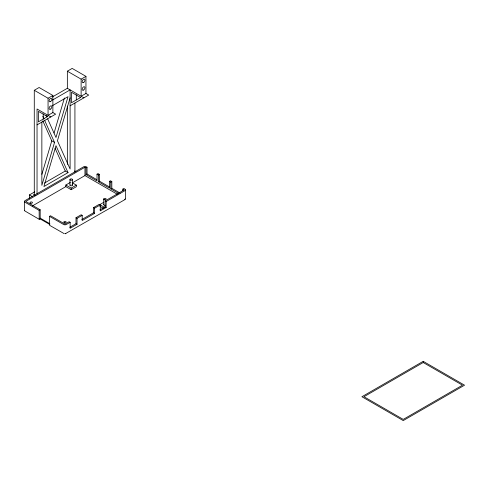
<?xml version="1.0" encoding="UTF-8"?>
<svg xmlns="http://www.w3.org/2000/svg" width="489" height="489" viewBox="0 0 489 489"><rect width="100%" height="100%" fill="white"/><g stroke="black" fill="none" stroke-linecap="round" stroke-linejoin="round"><path stroke-width="0.73" d="M41.895 174.304L51.767 140.844L42.806 120.838M54.083 132.99L64.42 97.977M44.64 120.361L54.523 142.44L41.858 185.349L41.858 122.103M70.104 97.843L57.439 140.753L70.104 169.041L70.104 89.89L52.366 100.129M125.215 199.341L124.884 199.579L125.221 198.84M34.279 90.288L39.102 87.5L52.879 95.459L52.879 112.562L48.056 115.343L48.056 98.24L34.279 90.288L34.279 195.429M67.348 71.192L72.17 68.411L85.948 76.363L85.948 93.466L81.125 96.254L81.125 79.151L67.348 71.192L67.348 88.295L83.882 97.843M48.056 98.24L52.879 95.459M81.125 79.151L85.948 76.363M52.237 97.018L67.348 88.295M52.396 105.679L68.038 96.651L55.978 137.501L47.635 118.858M47.775 116.443L38.411 121.847L38.411 111.37L47.488 116.608M80.838 97.348L71.48 102.751L71.48 92.274L80.557 97.513M37.036 124.891L55.636 114.151L52.879 112.562M70.104 105.801L88.705 95.062L85.948 93.466M44.426 183.069L65.281 171.028L68.038 172.623L43.924 186.541L55.978 145.691L68.038 172.623M29.456 198.54L29.456 194.897L34.719 191.859M96.749 179.604L87.024 173.992L87.024 167.226L85.991 167.825L84.958 167.226L25.709 201.431L40.177 209.787L40.177 218.938L49.866 224.53M32.36 205.948L65.838 186.621L65.838 185.025L70.361 182.415M85.991 167.825L85.991 174.585L87.024 173.992M72.274 182.904L84.958 175.582L117.678 194.475M65.838 185.025L71.18 188.112L76.345 185.129L76.345 186.719L71.18 189.701L65.838 186.621M85.991 174.585L97.011 180.948L97.011 174.188L98.044 173.589L99.426 174.384L99.426 181.15L109.799 187.14M97.011 174.188L98.393 174.983L99.426 174.384M87.024 167.226L86.333 166.828A1.95 1.125 0 0 0 83.576 166.828L25.018 200.637A1.95 1.125 0 0 0 25.018 202.226L39.144 210.38L40.177 209.787M98.393 174.983L98.393 181.743L99.426 181.15M40.177 218.938L39.206 219.31L24.719 210.875M98.393 181.743L109.414 188.112L109.414 181.346L110.447 180.753L111.822 181.547L111.822 188.308L120.074 193.069M64.12 233.626L49.542 225.282L49.475 216.346L50.508 215.753L64.976 224.103L69.114 221.719L70.147 222.318L70.147 228.284L77.036 224.304L77.036 218.338L82.201 215.356L82.201 220.527L94.603 213.369L94.603 208.198L100.288 204.915L100.288 210.881L106.144 207.501L106.144 201.535L124.915 190.692A1.95 1.125 0 0 0 124.915 189.102L123.882 188.503L122.849 189.102L122.849 190.606M109.414 181.346L110.789 182.14L111.822 181.547M110.789 182.14L110.789 188.907L111.822 188.308M69.738 227.324L76.003 223.705L76.003 217.739L81.168 214.757L82.201 215.356M81.822 219.555L93.57 212.77L93.57 207.599L99.249 204.316L105.104 207.697M99.903 209.909L105.104 206.902L105.104 200.936L124.224 189.897L122.849 189.102M99.768 204.616L103.644 202.379M70.147 222.318L66.357 224.5A1.95 1.125 0 0 1 63.601 224.5L49.475 216.346M124.811 199.671L65.245 233.773M64.976 233.687L65.832 233.626M50.813 116.938L37.036 108.98L37.036 193.992M51.767 140.844L54.523 142.44M110.789 188.907L118.405 193.302M74.738 170.924L75.991 171.645M105.104 200.936L106.144 201.535M72.195 182.727L76.345 185.129M105.104 206.902L106.144 207.501M99.768 206.205L103.326 208.259M93.57 207.599L94.603 208.198M93.57 212.77L94.603 213.369M76.003 217.739L77.036 218.338M33.588 194.494L35.312 195.49M29.456 194.897L32.586 196.7M76.003 223.705L77.036 224.304M40.177 218.137L49.866 223.73M46.088 115.404L46.706 116.785M42.781 116.223L44.022 118.98M55.08 148.246L65.281 171.028M39.206 219.31L39.144 210.38M125.484 189.897L125.484 198.65M103.717 199.047L103.717 204.616M84.958 167.226L84.958 175.582M76.302 94.732L76.302 99.97M74.927 103.014L74.927 172.116M72.396 179.561A1.216 0.703 0 0 1 70.569 180.166A1.216 0.703 0 0 1 70.569 178.95A1.216 0.703 0 0 1 72.396 179.561L72.396 185.129M71.18 188.112L71.18 189.701M69.958 179.561L69.958 185.129M67.348 106.101L67.348 164.42M43.234 113.821L43.234 119.059M24.713 210.374L24.713 210.68M24.45 201.431L24.45 210.184M105.404 205.264A1.216 0.703 0 0 1 104.071 205.111A1.216 0.703 0 0 1 103.809 204.347M72.042 184.628A1.216 0.703 0 0 1 72.146 185.557A1.216 0.703 0 0 1 70.569 185.734A1.216 0.703 0 0 1 70.055 184.854M423.211 361.322L361.903 396.726L403.236 420.589L464.55 385.191L423.211 361.322M423.211 362.52L363.969 396.726L403.236 419.397L462.484 385.191L423.211 362.52M104.328 199.659A1.216 0.703 0 0 0 106.15 199.047A1.216 0.703 0 0 0 104.328 198.436A1.216 0.703 0 0 0 104.328 199.659M30.611 203.235A1.216 0.703 0 0 0 32.439 202.629A1.216 0.703 0 0 0 30.611 202.018A1.216 0.703 0 0 0 30.611 203.235M64.371 222.727A1.216 0.703 0 0 0 66.198 222.116A1.216 0.703 0 0 0 64.371 221.505A1.216 0.703 0 0 0 64.371 222.727M50.593 101.541A1.95 1.125 -60 0 0 51.596 98.466A1.95 1.125 -60 0 0 49.218 100.086A1.95 1.125 -60 0 0 50.593 101.541M83.845 82.311A1.95 1.125 -60 0 0 84.548 79.273A1.95 1.125 -60 0 0 82.219 81.229A1.95 1.125 -60 0 0 83.845 82.311M50.679 109.041A1.95 1.125 -60 0 0 51.541 105.972A1.95 1.125 -60 0 0 49.187 107.751A1.95 1.125 -60 0 0 50.679 109.041M83.686 89.994A1.95 1.125 -60 0 0 84.646 86.914A1.95 1.125 -60 0 0 82.274 88.582A1.95 1.125 -60 0 0 83.686 89.994"/></g></svg>
